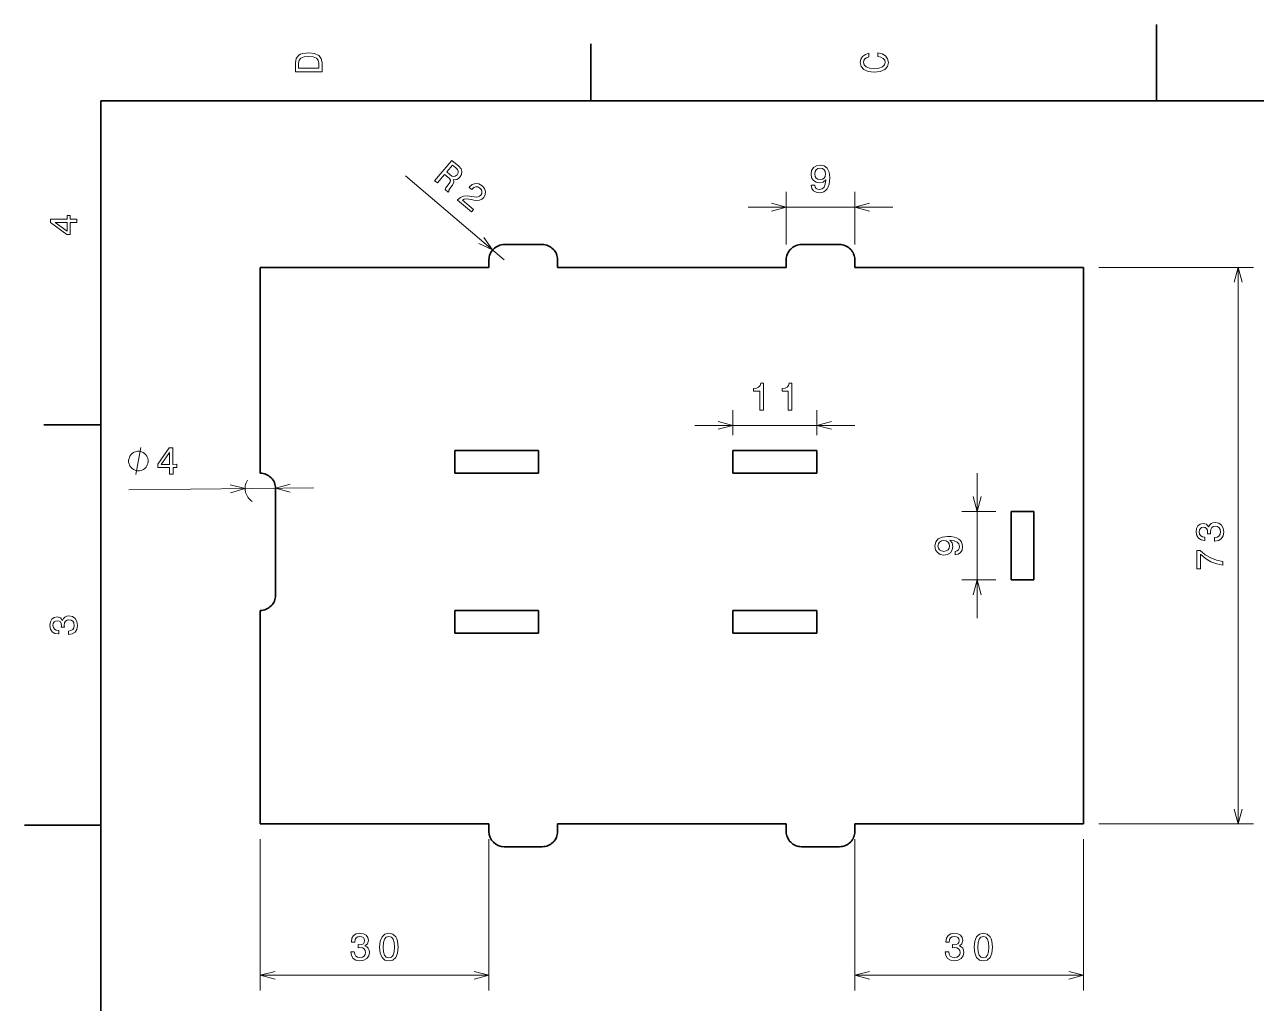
# Model space of a CAD drawing. Extents: x 0 to 297, y 0 to 210.
# Drawn here: x 0 to 161.6, y 81.6 to 210 of the extents above; entities that cross this region are included whole.
import ezdxf

# ---------------------------------------------------------------- set-up
doc = ezdxf.new("R2010")
doc.units = 0

msp = doc.modelspace()

# ---------------------------------------------------------------- linework, layer by layer
at = {"color": 7, "lineweight": 35, "ltscale": 0.25}
for p, q in [((148.5, 200), (148.5, 210)), ((10, 105), (0, 105))]:
    msp.add_line(p, q, dxfattribs=at)
at = {"color": 7, "lineweight": 35, "ltscale": 0.1875}
for p, q in [((74.300003, 200), (74.300003, 207.5)), ((10, 157.5), (2.5, 157.5))]:
    msp.add_line(p, q, dxfattribs=at)
at = {"color": 7, "lineweight": 35}
for p, q in [((287, 200), (10, 200)), ((10, 200), (10, 10)), ((60.925156, 178.150009), (30.925156, 178.150009)), ((30.925156, 178.150009), (30.925156, 151.150009)), ((99.925156, 178.150009), (69.925156, 178.150009)), ((138.925156, 178.150009), (108.925156, 178.150009)), ((138.925156, 105.150009), (138.925156, 178.150009)), ((30.925156, 133.150009), (30.925156, 105.150009)), ((60.925156, 105.150009), (30.925156, 105.150009)), ((99.925156, 105.150009), (69.925156, 105.150009)), ((138.925156, 105.150009), (108.925156, 105.150009))]:
    msp.add_line(p, q, dxfattribs=at)
at = {"color": 8, "lineweight": 13, "ltscale": 0.425}
msp.add_line((62.925156, 179.150009), (49.967949, 190.155045), dxfattribs=at)
at = {"color": 8, "lineweight": 13, "ltscale": 0.172628}
for p, q in [((99.925156, 181.150009), (99.925156, 188.055115)), ((108.925156, 181.150009), (108.925156, 188.055115))]:
    msp.add_line(p, q, dxfattribs=at)
at = {"color": 8, "lineweight": 13, "ltscale": 0.475}
for p, q in [((94.925156, 186.055115), (113.925156, 186.055115)), ((124.966393, 132.150009), (124.966393, 151.150009))]:
    msp.add_line(p, q, dxfattribs=at)
at = {"color": 7, "lineweight": 35, "ltscale": 0.125}
for p, q in [((67.925156, 181.150009), (62.925156, 181.150009)), ((106.925156, 181.150009), (101.925156, 181.150009)), ((67.925156, 102.150009), (62.925156, 102.150009)), ((106.925156, 102.150009), (101.925156, 102.150009))]:
    msp.add_line(p, q, dxfattribs=at)
at = {"color": 7, "lineweight": 35, "ltscale": 0.025}
for p, q in [((60.925156, 179.150009), (60.925156, 178.150009)), ((69.925156, 178.150009), (69.925156, 179.150009)), ((99.925156, 179.150009), (99.925156, 178.150009)), ((108.925156, 178.150009), (108.925156, 179.150009)), ((60.925156, 104.150009), (60.925156, 105.150009)), ((69.925156, 105.150009), (69.925156, 104.150009)), ((99.925156, 104.150009), (99.925156, 105.150009)), ((108.925156, 105.150009), (108.925156, 104.150009))]:
    msp.add_line(p, q, dxfattribs=at)
at = {"color": 7, "lineweight": 13}
for p, q in [((140.925156, 178.150009), (161.228271, 178.150009)), ((159.228271, 105.150009), (159.228271, 178.150009)), ((13.678322, 148.989044), (37.92485, 149.215332)), ((140.925156, 105.150009), (161.228271, 105.150009)), ((30.925156, 85.280716), (60.925156, 85.280716)), ((108.925156, 85.280716), (138.925156, 85.280716))]:
    msp.add_line(p, q, dxfattribs=at)
at = {"color": 8, "lineweight": 13, "ltscale": 0.081928}
for p, q in [((92.925156, 156.150009), (92.925156, 159.427124)), ((103.925156, 156.150009), (103.925156, 159.427124))]:
    msp.add_line(p, q, dxfattribs=at)
at = {"color": 8, "lineweight": 13}
msp.add_line((87.925156, 157.427124), (108.925156, 157.427124), dxfattribs=at)
at = {"color": 7, "lineweight": 35, "ltscale": 0.275}
for p, q in [((67.425156, 154.150009), (56.425156, 154.150009)), ((103.925156, 154.150009), (92.925156, 154.150009)), ((56.425156, 151.150009), (67.425156, 151.150009)), ((92.925156, 151.150009), (103.925156, 151.150009)), ((56.425156, 133.150009), (67.425156, 133.150009)), ((92.925156, 133.150009), (103.925156, 133.150009)), ((67.425156, 130.150009), (56.425156, 130.150009)), ((103.925156, 130.150009), (92.925156, 130.150009))]:
    msp.add_line(p, q, dxfattribs=at)
at = {"color": 7, "lineweight": 35, "ltscale": 0.075}
for p, q in [((56.425156, 151.150009), (56.425156, 154.150009)), ((67.425156, 154.150009), (67.425156, 151.150009)), ((92.925156, 151.150009), (92.925156, 154.150009)), ((103.925156, 154.150009), (103.925156, 151.150009)), ((129.425156, 146.150009), (132.425156, 146.150009)), ((132.425156, 137.150009), (129.425156, 137.150009)), ((56.425156, 130.150009), (56.425156, 133.150009)), ((67.425156, 133.150009), (67.425156, 130.150009)), ((92.925156, 130.150009), (92.925156, 133.150009)), ((103.925156, 133.150009), (103.925156, 130.150009))]:
    msp.add_line(p, q, dxfattribs=at)
at = {"color": 7, "lineweight": 35, "ltscale": 0.35}
msp.add_line((32.925156, 149.150009), (32.925156, 135.150009), dxfattribs=at)
at = {"color": 8, "lineweight": 13, "ltscale": 0.111469}
for p, q in [((127.425156, 146.150009), (122.966393, 146.150009)), ((127.425156, 137.150009), (122.966393, 137.150009))]:
    msp.add_line(p, q, dxfattribs=at)
at = {"color": 7, "lineweight": 35, "ltscale": 0.225}
for p, q in [((129.425156, 146.150009), (129.425156, 137.150009)), ((132.425156, 137.150009), (132.425156, 146.150009))]:
    msp.add_line(p, q, dxfattribs=at)
at = {"color": 7, "lineweight": 13, "ltscale": 0.496732}
for p, q in [((30.925156, 103.150009), (30.925156, 83.280716)), ((60.925156, 103.150009), (60.925156, 83.280716)), ((108.925156, 103.150009), (108.925156, 83.280716)), ((138.925156, 103.150009), (138.925156, 83.280716))]:
    msp.add_line(p, q, dxfattribs=at)
at = {"color": 7, "lineweight": 13}
for points in [[(35.533215, 204.994965), (35.533215, 203.829971), (39.033215, 203.829971), (39.033215, 204.994965), (38.922264, 205.544678), (38.584366, 205.953171), (38.034657, 206.205338), (37.283215, 206.296112), (36.516644, 206.215424), (36.21405, 206.114563), (35.971977, 205.973343), (35.644165, 205.56485), (35.563473, 205.297562)], [(35.951801, 204.959656), (36.027451, 205.342941), (36.259438, 205.605194), (36.672985, 205.761536), (37.283215, 205.811966), (37.873272, 205.756485), (38.286816, 205.600143), (38.533936, 205.332855), (38.614628, 204.959656), (38.614628, 204.298996), (35.951801, 204.298996)], [(111.93206, 205.817017), (112.35569, 205.716141), (112.658287, 205.549713), (112.844887, 205.317734), (112.905403, 205.045395), (112.814629, 204.71759), (112.54229, 204.460388), (112.098488, 204.28891), (111.483215, 204.233429), (110.872986, 204.28891), (110.424141, 204.455338), (110.151802, 204.71254), (110.055984, 205.045395), (110.106415, 205.287476), (110.247627, 205.494247), (110.474571, 205.655624), (110.787247, 205.766571), (110.787247, 206.245682), (110.308144, 206.094391), (109.94503, 205.832138), (109.718086, 205.474075), (109.637398, 205.045395), (109.763474, 204.510818), (110.116501, 204.10231), (110.696472, 203.840057), (111.483215, 203.749283), (112.269958, 203.840057), (112.84993, 204.10231), (113.208, 204.510818), (113.329041, 205.045395), (113.233215, 205.51442), (112.965927, 205.892654), (112.527161, 206.159943), (111.93206, 206.301163)], [(6.833213, 184.02739), (6.833213, 184.481277), (5.965778, 184.481277), (5.965778, 184.98056), (5.56232, 184.98056), (5.56232, 184.481277), (3.408862, 184.481277), (3.408862, 184.022339), (5.521974, 182.489197), (5.965778, 182.489197), (5.965778, 184.02739)], [(5.56232, 182.912827), (3.993876, 184.02739), (5.56232, 184.02739)], [(16.209877, 152.762833), (16.208786, 152.879486), (16.148277, 153.112274), (16.088318, 153.286713), (16.0289, 153.402832), (15.910599, 153.576736), (15.733978, 153.750092), (15.557892, 153.865128), (15.440689, 153.922363), (15.265152, 153.979065), (15.031288, 154.035217), (14.914619, 154.034134), (14.797958, 154.033051), (14.565186, 153.972534), (14.390732, 153.912567), (14.27462, 153.853149), (14.100716, 153.734863), (13.927353, 153.558228), (13.812325, 153.382141), (13.755081, 153.264938), (13.698387, 153.089401), (13.642235, 152.85553), (13.643326, 152.738876), (13.644409, 152.622223), (13.704918, 152.389435), (13.764885, 152.214996), (13.824303, 152.098877), (13.942596, 151.924973), (14.119225, 151.751617), (14.295303, 151.636581), (14.412514, 151.579346), (14.588051, 151.522644), (14.821915, 151.466492), (14.938576, 151.467575), (15.055237, 151.468658), (15.288017, 151.529175), (15.462463, 151.589142), (15.578583, 151.64856), (15.752487, 151.766846), (15.925842, 151.943481), (16.040871, 152.119568), (16.098114, 152.236771), (16.154816, 152.412308), (16.210968, 152.646179)], [(19.021477, 151.039001), (19.475349, 151.043228), (19.467255, 151.910629), (19.966507, 151.915283), (19.962746, 152.318726), (19.463486, 152.314072), (19.44339, 154.467438), (18.984474, 154.46315), (17.471123, 152.335815), (17.475266, 151.892029), (19.013382, 151.906387)], [(17.895111, 152.299438), (18.99498, 153.878204), (19.009613, 152.30983)], [(156.128845, 142.247131), (156.164139, 142.247131), (156.648285, 142.32782), (157.011414, 142.56485), (157.243393, 142.938049), (157.329132, 143.432281), (157.243393, 143.956787), (157.021484, 144.350159), (156.668457, 144.60231), (156.214569, 144.693085), (155.917023, 144.65274), (155.674957, 144.541794), (155.488342, 144.360229), (155.352188, 144.118164), (155.079849, 144.445969), (154.646133, 144.561966), (154.252762, 144.486328), (153.955215, 144.269455), (153.768616, 143.916443), (153.703049, 143.432281), (153.783737, 142.978394), (154.005646, 142.630402), (154.358673, 142.403473), (154.827682, 142.32782), (154.862991, 142.32782), (154.862991, 142.776672), (154.540222, 142.817017), (154.308228, 142.948135), (154.167023, 143.159943), (154.116592, 143.457504), (154.156937, 143.719757), (154.262848, 143.911392), (154.434311, 144.02739), (154.666306, 144.072769), (154.913422, 144.02739), (155.079849, 143.906342), (155.18071, 143.694534), (155.210968, 143.407074), (155.205933, 143.210388), (155.60434, 143.210388), (155.594254, 143.457504), (155.639648, 143.775223), (155.760681, 144.012253), (155.957367, 144.153473), (156.214569, 144.203903), (156.50708, 144.148422), (156.723938, 144.002167), (156.860107, 143.770172), (156.905502, 143.46254), (156.855072, 143.144821), (156.703766, 142.912827), (156.4617, 142.766571), (156.128845, 142.711105)], [(157.228271, 139.080994), (157.228271, 139.590363), (156.396133, 139.756775), (155.619476, 140.049286), (154.898285, 140.46283), (154.222504, 141.002457), (153.803909, 141.002457), (153.803909, 138.601883), (154.262848, 138.601883), (154.262848, 140.518311), (154.94368, 139.963547), (155.654785, 139.544968), (156.411255, 139.252457)], [(5.73379, 129.979111), (5.769093, 129.979111), (6.253242, 130.059799), (6.616354, 130.296829), (6.848343, 130.670029), (6.934078, 131.164276), (6.848343, 131.688766), (6.626441, 132.082138), (6.273415, 132.334305), (5.819525, 132.425079), (5.521974, 132.384735), (5.279899, 132.273788), (5.0933, 132.092224), (4.957133, 131.850143), (4.684798, 132.177963), (4.251081, 132.293961), (3.857709, 132.218307), (3.560158, 132.00145), (3.373559, 131.648422), (3.307997, 131.164276), (3.388689, 130.710388), (3.610591, 130.362396), (3.963617, 130.135452), (4.432637, 130.059799), (4.46794, 130.059799), (4.46794, 130.508652), (4.145173, 130.548996), (3.913184, 130.680115), (3.771974, 130.891937), (3.721542, 131.189484), (3.761888, 131.451736), (3.867795, 131.643372), (4.039265, 131.759369), (4.271254, 131.804764), (4.518372, 131.759369), (4.684798, 131.638336), (4.785663, 131.426514), (4.815922, 131.139053), (4.810879, 130.942368), (5.209294, 130.942368), (5.199208, 131.189484), (5.244596, 131.507217), (5.365634, 131.744247), (5.56232, 131.885452), (5.819525, 131.935883), (6.112032, 131.880417), (6.328891, 131.734161), (6.465058, 131.502167), (6.510447, 131.194534), (6.460014, 130.876801), (6.308718, 130.644821), (6.066643, 130.498566), (5.73379, 130.443085)], [(42.786247, 88.380142), (42.786247, 88.344833), (42.866943, 87.860687), (43.103973, 87.497574), (43.477173, 87.265587), (43.971405, 87.179855), (44.495903, 87.265587), (44.889275, 87.487488), (45.141434, 87.840515), (45.232216, 88.294403), (45.191872, 88.591957), (45.080917, 88.83403), (44.899361, 89.02063), (44.657288, 89.156799), (44.9851, 89.429131), (45.101089, 89.862846), (45.025444, 90.256218), (44.808586, 90.553772), (44.455559, 90.740372), (43.971405, 90.805931), (43.517517, 90.725243), (43.169533, 90.503342), (42.942589, 90.150314), (42.866943, 89.68129), (42.866943, 89.645988), (43.315788, 89.645988), (43.356133, 89.968758), (43.487259, 90.200745), (43.699074, 90.341957), (43.99662, 90.392387), (44.258873, 90.352043), (44.450516, 90.246132), (44.566505, 90.074661), (44.6119, 89.842674), (44.566505, 89.595558), (44.445473, 89.429131), (44.233658, 89.328262), (43.94619, 89.298004), (43.749504, 89.303047), (43.749504, 88.904633), (43.99662, 88.914719), (44.314346, 88.869331), (44.551376, 88.748291), (44.692589, 88.551605), (44.743019, 88.294403), (44.687546, 88.0019), (44.54129, 87.785034), (44.309303, 87.648872), (44.001671, 87.603485), (43.683945, 87.653915), (43.451958, 87.805214), (43.305702, 88.047287), (43.250229, 88.380142)], [(46.577751, 88.990372), (46.653397, 88.198586), (46.890427, 87.633743), (47.268669, 87.290802), (47.793167, 87.179855), (48.312614, 87.290802), (48.690857, 87.633743), (48.922852, 88.198586), (49.00354, 88.990372), (48.922852, 89.777115), (48.827026, 90.089798), (48.690857, 90.347), (48.312614, 90.689941), (47.793167, 90.805931), (47.268669, 90.689941), (46.890427, 90.341957), (46.653397, 89.777115)], [(120.786255, 88.380142), (120.786255, 88.344833), (120.866943, 87.860687), (121.103973, 87.497574), (121.477173, 87.265587), (121.971405, 87.179855), (122.495903, 87.265587), (122.889275, 87.487488), (123.141441, 87.840515), (123.232216, 88.294403), (123.191872, 88.591957), (123.080917, 88.83403), (122.899368, 89.02063), (122.657288, 89.156799), (122.9851, 89.429131), (123.101089, 89.862846), (123.025444, 90.256218), (122.808586, 90.553772), (122.455559, 90.740372), (121.971405, 90.805931), (121.517517, 90.725243), (121.16954, 90.503342), (120.942589, 90.150314), (120.866943, 89.68129), (120.866943, 89.645988), (121.315788, 89.645988), (121.35614, 89.968758), (121.487259, 90.200745), (121.699074, 90.341957), (121.996628, 90.392387), (122.258873, 90.352043), (122.450516, 90.246132), (122.566513, 90.074661), (122.6119, 89.842674), (122.566513, 89.595558), (122.445473, 89.429131), (122.233658, 89.328262), (121.946198, 89.298004), (121.749512, 89.303047), (121.749512, 88.904633), (121.996628, 88.914719), (122.314346, 88.869331), (122.551376, 88.748291), (122.692589, 88.551605), (122.743027, 88.294403), (122.687546, 88.0019), (122.54129, 87.785034), (122.309303, 87.648872), (122.001671, 87.603485), (121.683945, 87.653915), (121.451958, 87.805214), (121.305702, 88.047287), (121.250229, 88.380142)], [(124.577751, 88.990372), (124.653397, 88.198586), (124.890427, 87.633743), (125.268669, 87.290802), (125.793167, 87.179855), (126.312622, 87.290802), (126.690865, 87.633743), (126.922852, 88.198586), (127.00354, 88.990372), (126.922852, 89.777115), (126.827026, 90.089798), (126.690865, 90.347), (126.312622, 90.689941), (125.793167, 90.805931), (125.268669, 90.689941), (124.890427, 90.341957), (124.653397, 89.777115)], [(47.061897, 88.990372), (47.102242, 89.600601), (47.228325, 90.03936), (47.455269, 90.29657), (47.793167, 90.387344), (48.126022, 90.29657), (48.352966, 90.03936), (48.479042, 89.600601), (48.519394, 88.990372), (48.479042, 88.375099), (48.352966, 87.936333), (48.126022, 87.679131), (47.793167, 87.593399), (47.455269, 87.679131), (47.228325, 87.936333), (47.102242, 88.375099)], [(125.061897, 88.990372), (125.102249, 89.600601), (125.228325, 90.03936), (125.455269, 90.29657), (125.793167, 90.387344), (126.126022, 90.29657), (126.352966, 90.03936), (126.47905, 89.600601), (126.519394, 88.990372), (126.47905, 88.375099), (126.352966, 87.936333), (126.126022, 87.679131), (125.793167, 87.593399), (125.455269, 87.679131), (125.228325, 87.936333), (125.102249, 88.375099)]]:
    msp.add_lwpolyline(points, close=True, dxfattribs=at)
at = {"color": 8, "lineweight": 13}
for points in [[(53.794128, 189.529358), (54.151611, 189.225739), (55.108185, 190.35199), (55.473358, 190.04184), (55.732635, 189.801773), (55.856064, 189.604309), (55.840576, 189.399109), (55.686394, 189.139679), (55.411789, 188.777405), (55.242226, 188.531006), (55.174088, 188.3573), (55.577698, 188.014496), (55.639725, 188.08754), (55.642731, 188.270264), (55.781746, 188.496246), (56.120491, 188.949615), (56.326118, 189.324173), (56.322594, 189.499207), (56.246246, 189.689758), (56.481621, 189.655273), (56.703514, 189.698395), (56.916359, 189.808762), (57.11245, 189.992889), (57.332878, 190.361481), (57.384804, 190.734253), (57.255165, 191.095795), (56.95166, 191.43959), (56.059875, 192.197021)], [(56.574211, 191.197739), (56.789101, 190.975525), (56.892357, 190.762115), (56.881874, 190.539429), (56.736908, 190.29863), (56.509117, 190.108337), (56.291061, 190.061951), (56.055481, 190.142929), (55.796989, 190.329391), (55.385696, 190.678711), (56.139854, 191.56665)], [(103.214783, 188.922546), (103.290428, 188.524139), (103.507286, 188.216492), (103.850227, 188.024857), (104.304115, 187.954254), (104.601669, 187.989563), (104.868958, 188.080322), (105.095901, 188.236664), (105.287544, 188.458572), (105.438843, 188.735962), (105.549789, 189.078888), (105.615356, 189.47226), (105.640572, 189.926147), (105.55484, 190.637238), (105.307724, 191.156708), (104.914352, 191.469391), (104.374725, 191.580322), (103.880486, 191.489563), (103.507286, 191.247467), (103.265213, 190.874283), (103.184525, 190.405258), (103.265213, 189.921112), (103.502243, 189.552948), (103.85527, 189.320969), (104.304115, 189.245316), (104.778183, 189.341141), (105.136246, 189.633636), (105.055557, 189.073853), (104.894173, 188.67543), (104.647057, 188.4384), (104.309158, 188.362762), (104.046913, 188.398056), (103.85527, 188.509003), (103.729187, 188.685516), (103.678757, 188.922546)], [(103.673714, 190.410309), (103.724144, 190.722992), (103.865356, 190.970093), (104.087257, 191.126434), (104.374725, 191.181915), (104.672272, 191.126434), (104.899216, 190.970093), (105.040428, 190.728027), (105.095901, 190.415344), (105.040428, 190.097626), (104.899216, 189.860596), (104.667229, 189.71434), (104.359589, 189.66391), (104.082214, 189.71434), (103.865356, 189.860596), (103.724144, 190.092575)], [(56.789619, 186.985168), (58.623154, 185.427872), (58.903923, 185.758453), (57.454781, 186.989258), (57.688942, 187.101364), (57.954651, 187.133759), (58.613121, 187.044281), (58.937851, 186.96698), (59.331932, 186.916779), (59.675835, 186.955536), (59.972237, 187.094177), (60.229416, 187.319061), (60.438309, 187.697449), (60.473122, 188.104599), (60.333481, 188.501099), (60.024971, 188.862381), (59.600456, 189.110458), (59.166412, 189.168121), (58.740891, 189.033264), (58.356178, 188.704956), (58.310471, 188.651154), (58.660263, 188.354065), (58.686378, 188.384796), (58.942978, 188.616806), (59.210007, 188.720856), (59.479767, 188.703476), (59.734779, 188.559662), (59.925079, 188.331879), (60.008743, 188.095398), (59.989044, 187.854065), (59.867516, 187.633057), (59.69043, 187.479095), (59.490067, 187.39122), (59.256058, 187.36499), (58.988983, 187.393341), (58.657722, 187.462952), (58.078606, 187.544571), (57.597908, 187.516144), (57.179123, 187.342499), (56.799416, 186.996704)], [(96.46637, 159.427124), (96.925293, 159.427124), (96.925293, 162.952332), (96.582359, 162.952332), (96.491577, 162.644699), (96.310028, 162.437927), (96.032646, 162.316895), (95.649361, 162.27655), (95.649361, 161.918488), (96.46637, 161.918488)], [(100.202393, 159.427124), (100.661316, 159.427124), (100.661316, 162.952332), (100.318382, 162.952332), (100.2276, 162.644699), (100.046051, 162.437927), (99.768669, 162.316895), (99.385384, 162.27655), (99.385384, 161.918488), (100.202393, 161.918488)], [(122.098953, 140.439636), (122.497375, 140.515289), (122.805008, 140.732147), (122.996651, 141.075073), (123.067261, 141.528961), (123.031952, 141.826523), (122.941177, 142.093811), (122.784836, 142.320755), (122.562935, 142.51239), (122.285553, 142.663696), (121.942619, 142.774643), (121.549248, 142.84021), (121.095352, 142.865417), (120.384262, 142.779694), (119.864807, 142.532578), (119.552124, 142.139206), (119.441177, 141.599579), (119.531952, 141.105347), (119.774033, 140.732147), (120.147232, 140.490067), (120.616249, 140.409378), (121.100403, 140.490067), (121.468552, 140.727097), (121.700546, 141.080124), (121.776192, 141.528961), (121.680374, 142.003036), (121.387863, 142.361099), (121.947662, 142.280411), (122.346077, 142.119019), (122.583107, 141.871918), (122.658752, 141.534012), (122.623451, 141.271759), (122.512505, 141.080124), (122.335991, 140.954041), (122.098953, 140.90361)], [(120.611206, 140.89856), (120.298523, 140.949005), (120.051407, 141.09021), (119.895065, 141.312103), (119.839592, 141.599579), (119.895065, 141.897125), (120.051407, 142.124069), (120.29348, 142.265289), (120.606163, 142.320755), (120.923889, 142.265289), (121.160919, 142.124069), (121.307175, 141.89209), (121.357605, 141.584442), (121.307175, 141.307068), (121.160919, 141.09021), (120.928925, 140.949005)]]:
    msp.add_lwpolyline(points, close=True, dxfattribs=at)
for points in [[(97.993301, 185.537476), (99.925156, 186.055115), (97.993301, 186.572754)], [(110.85701, 186.572754), (108.925156, 186.055115), (110.85701, 185.537476)], [(59.593246, 181.300781), (61.40078, 180.444717), (60.263443, 182.089844)], [(90.993301, 156.909485), (92.925156, 157.427124), (90.993301, 157.944763)], [(105.85701, 157.944763), (103.925156, 157.427124), (105.85701, 156.909485)], [(124.448753, 148.081863), (124.966393, 146.150009), (125.484032, 148.081863)], [(125.484032, 135.218155), (124.966393, 137.150009), (124.448753, 135.218155)]]:
    msp.add_lwpolyline(points, dxfattribs=at)
at = {"color": 7, "lineweight": 13}
for points in [[(159.745895, 176.218155), (159.228271, 178.150009), (158.710632, 176.218155)], [(14.592949, 150.997665), (15.260254, 154.504044)], [(26.998306, 148.595703), (28.92524, 149.131348), (26.988647, 149.63092)], [(34.852005, 149.704315), (32.925072, 149.168671), (34.861664, 148.669098)], [(158.710632, 107.081863), (159.228271, 105.150009), (159.745895, 107.081863)], [(32.85701, 85.798355), (30.925156, 85.280716), (32.85701, 84.763077)], [(58.993301, 84.763077), (60.925156, 85.280716), (58.993301, 85.798355)], [(110.85701, 85.798355), (108.925156, 85.280716), (110.85701, 84.763077)], [(136.993301, 84.763077), (138.925156, 85.280716), (136.993301, 85.798355)]]:
    msp.add_lwpolyline(points, dxfattribs=at)
at = {"color": 7, "lineweight": 35}
for centre, start, end in [((62.925156, 179.150009), 90.000003, 180.000005), ((67.925156, 179.150009), 0, 90.000003), ((101.925156, 179.150009), 90.000003, 180.000005), ((106.925156, 179.150009), 0, 90.000003), ((30.925156, 149.150009), 0, 90.000003), ((30.925156, 135.150009), 269.999997, 0), ((62.925156, 104.150009), 180.000005, 269.999997), ((67.925156, 104.150009), 269.999997, 0), ((101.925156, 104.150009), 179.999995, 269.999997), ((106.925156, 104.150009), 269.999997, 360)]:
    msp.add_arc(centre, 2, start, end, dxfattribs=at)
at = {"color": 7, "lineweight": 13}
msp.add_arc((30.925156, 149.150009), 2, 147.295775, 237.830524, dxfattribs=at)

doc.saveas('drawing.dxf')
